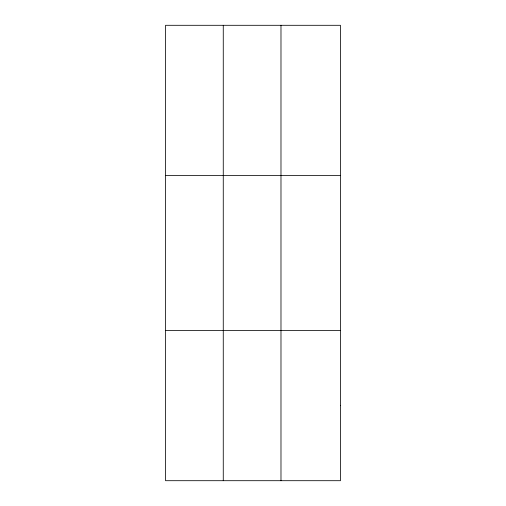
<?xml version="1.0" encoding="UTF-8"?>
<svg xmlns="http://www.w3.org/2000/svg" width="506" height="506" viewBox="0 0 506 506"><rect width="100%" height="100%" fill="white"/><g stroke="black" fill="none" stroke-linecap="round" stroke-linejoin="round"><path stroke-width="0.76" d="M223.266 480.7L223.266 25.3M280.982 480.7L280.982 25.3M165.557 175.582L340.443 175.582M165.557 330.418L340.443 330.418M340.443 405.559L340.443 480.7L165.557 480.7L165.557 25.3L340.443 25.3L340.443 405.559"/></g></svg>
